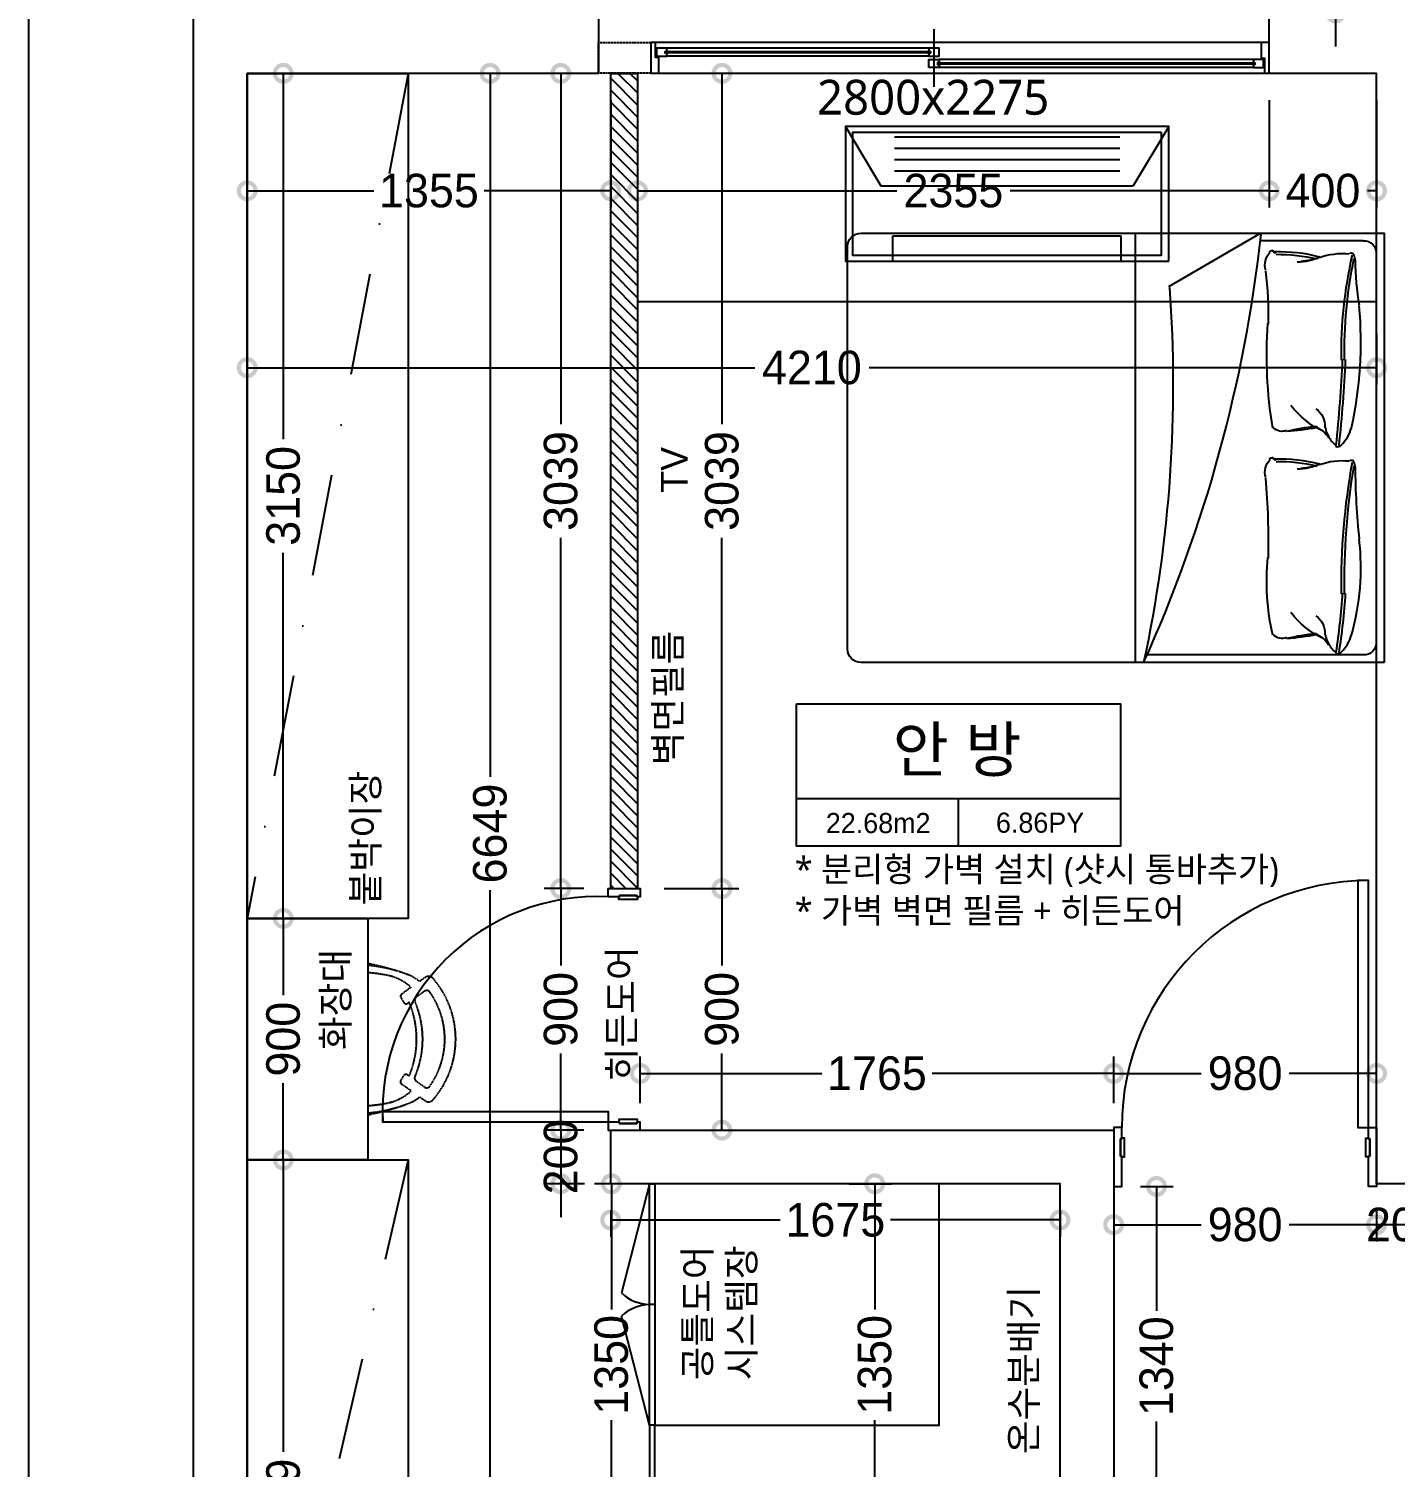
# Model space of a CAD drawing. Header units: millimetres. Extents: x 43335 to 261478, y -4312 to 41218.
# Drawn here: x 90929 to 96022, y 21701 to 27063 of the extents above; entities that cross this region are included whole.
import ezdxf
from ezdxf.enums import TextEntityAlignment as Align

# ---------------------------------------------------------------- set-up
doc = ezdxf.new("R2010")
doc.units = ezdxf.units.MM
for name, pattern in [('( Hidden )', [0.375, 0.25, -0.125]), ('CONT', [2, 1, 1]), ('DASHDOT', [25.4, 12.7, -6.35, 0, -6.35]), ('HID1', [0.375, 0.25, -0.125]), ('HIDDEN', [0.375, 0.25, -0.125])]:
    doc.linetypes.add(name, pattern=pattern)
for name, color, linetype in [('0-ELC TEXT', 7, 'Continuous'), ('03-TEXT', 3, 'Continuous'), ('DIM', 7, 'Continuous'), ('P-门', 4, 'Continuous'), ('S-DIM', 7, 'Continuous'), ('TEX', 3, 'Continuous'), ('문자선', 3, 'Continuous'), ('벽1', 2, 'Continuous'), ('인테리어_가구_사입', 5, 'HID1'), ('인테리어_가구_제작', 6, 'Continuous'), ('인테리어_기타', 8, 'Continuous'), ('인테리어_치수_내부', 8, 'Continuous'), ('인테리어_해치_벽체', 8, 'Continuous'), ('평면_가구', 6, 'Continuous')]:
    doc.layers.add(name, color=color, linetype=linetype)
doc.layers.add('HACTH', color=8, linetype='Continuous', lineweight=0)
doc.styles.add('넥슨고딕', font='HANDotum.ttf')
doc.styles.add('돋움', font='malgun.ttf')
doc.styles.add('스타일1', font='HANDotum.ttf')
doc.styles.add('코레일둥고', font='HANDotum.ttf')
doc.dimstyles.new('50', dxfattribs={"dimscale": 50, "dimtxt": 2.5, "dimasz": 2.5, "dimexe": 1.25, "dimexo": 2, "dimtad": 0, "dimdec": 0, "dimtxsty": '스타일1', "dimblk": 'DOTSMALL', "dimcen": 2.5, "dimclrd": 1, "dimclre": 1, "dimclrt": 2, "dimadec": 0, "dimazin": 0, "dimtfac": 1, "dimtdec": 0, "dimtix": 1, "dimtmove": 0, "dimatfit": 3, "dimldrblk": 'DOTSMALL', "dimfxl": 1.25, "dimarcsym": 0})

# ---------------------------------------------------------------- blocks, each defined once
blk = doc.blocks.new('_DOTSMALL')
at = {"color": 0, "linetype": 'ByBlock', "const_width": 0.5}
blk.add_lwpolyline([(-0.0625, 0, 1), (0.0625, 0, 1)], format="xyb", close=True, dxfattribs=at)
blk = doc.blocks.new('*D199')
at = {"layer": 'Defpoints', "color": 0, "transparency": 16777216}
for p in [(95952.7, 26025.7), (91742.7, 25799.4), (91742.7, 25799.4)]:
    blk.add_point(p, dxfattribs=at)
at = {"layer": 'S-DIM', "color": 1, "lineweight": -2, "transparency": 16777216}
for p, q in [((91742.7, 25899.4), (91742.7, 25861.9)), ((95952.7, 25925.7), (95952.7, 25736.9)), ((91742.7, 25799.4), (93634.7, 25799.4)), ((95952.7, 25799.4), (94060.8, 25799.4))]:
    blk.add_line(p, q, dxfattribs=at)
at = {"layer": 'S-DIM', "color": 1, "lineweight": -2, "transparency": 16777216, "xscale": 125, "yscale": 125, "zscale": 125, "rotation": 180}
blk.add_blockref('_DOTSMALL', (91742.7, 25799.4), dxfattribs=at)
at = {"layer": 'S-DIM', "color": 1, "lineweight": -2, "transparency": 16777216, "xscale": 125, "yscale": 125, "zscale": 125}
blk.add_blockref('_DOTSMALL', (95952.7, 25799.4), dxfattribs=at)
at = {"layer": 'S-DIM', "color": 2, "transparency": 16777216, "insert": (93847.7, 25799.4), "char_height": 125, "attachment_point": 5, "style": '스타일1'}
blk.add_mtext('4210', dxfattribs=at)
blk = doc.blocks.new('*D207')
at = {"layer": 'Defpoints', "color": 0, "transparency": 16777216}
for p in [(93887, 22757.5), (94082, 22757.5), (93887, 21407.5)]:
    blk.add_point(p, dxfattribs=at)
at = {"layer": 'S-DIM', "color": 1, "lineweight": -2, "transparency": 16777216}
for p, q in [((93987, 22757.5), (94144.5, 22757.5)), ((94082, 22757.5), (94082, 22288.5)), ((94082, 21407.5), (94082, 21876.4)), ((93987, 21407.5), (94144.5, 21407.5))]:
    blk.add_line(p, q, dxfattribs=at)
at = {"layer": 'S-DIM', "color": 1, "lineweight": -2, "transparency": 16777216, "xscale": 125, "yscale": 125, "zscale": 125}
for p, rotation in [((94082, 22757.5), 90), ((94082, 21407.5), 270)]:
    blk.add_blockref('_DOTSMALL', p, dxfattribs=dict(at, rotation=rotation))
at = {"layer": 'S-DIM', "color": 2, "transparency": 16777216, "insert": (94082, 22082.5), "char_height": 125, "attachment_point": 5, "rotation": 90, "style": '스타일1'}
blk.add_mtext('1350', dxfattribs=at)
blk = doc.blocks.new('책상의자')
at = {"layer": '인테리어_가구_사입', "color": 8, "linetype": '( Hidden )', "ltscale": 5}
for p, q in [((113786.8, 53823.7), (113807.4, 53809.3)), ((113838.2, 53786.6), (113874.9, 53760.9)), ((113788.9, 53772.6), (113820.9, 53749.4)), ((113846.1, 53731.5), (113852.8, 53726.8)), ((113877.5, 53748.9), (113865.7, 53729.5)), ((113845.5, 53456.1), (113852.2, 53460.8)), ((113876.9, 53438.7), (113865.1, 53458.1)), ((113788.4, 53415.1), (113820.7, 53437.8)), ((113839.2, 53400.4), (113874.3, 53426.6)), ((113786.3, 53363.9), (113807.5, 53378.7))]:
    blk.add_line(p, q, dxfattribs=at)
for centre, radius, start, end in [((114046, 53333.6), 537.1, 94.9511, 113.2594), ((113965.2, 53647.6), 188.2, 97.4888, 132.391), ((114223.6, 52767.3), 1130.5, 101.4265, 106.4653), ((114031, 53338.1), 504.3, 93.5561, 100.3197), ((114017.1, 53593.5), 344.7, 138.9979, 220.9366), ((113774.1, 53804.9), 22.6, 55.9255, 139.2632), ((113889.8, 53714), 126, 116.2601, 130.7423), ((114017.1, 53593.5), 304.1, 145.1572, 214.759), ((113780.5, 53760.4), 14.6, 55.4796, 152.3609), ((114150.9, 53593.5), 355.5, 156.6602, 203.3178), ((114173.5, 53593.5), 355.5, 157.1535, 202.7371), ((113813.6, 53739.7), 12, 333.6604, 52.9211), ((113858, 53734.2), 9.04, 235.0126, 328.706), ((113869.7, 53753.5), 9.04, 328.7055, 55.0134), ((113857.4, 53453.4), 9.04, 31.3201, 125.0127), ((113780, 53427.3), 14.6, 207.6657, 304.5466), ((113813.5, 53447.4), 12, 307.105, 26.3658), ((113869.2, 53434), 9.04, 305.0127, 31.3206), ((113773.6, 53382.6), 22.6, 220.7632, 304.1005), ((113890, 53474), 126, 229.1315, 243.7661), ((114045.9, 53854), 537.1, 246.7667, 265.0616), ((113965.2, 53540.1), 188.2, 227.9325, 262.5373), ((114030.8, 53849.6), 504.3, 259.7064, 266.4572), ((114223.3, 54420.5), 1130.5, 253.5608, 258.593)]:
    blk.add_arc(centre, radius, start, end, dxfattribs=at)
blk = doc.blocks.new('*D213')
at = {"layer": 'Defpoints', "color": 0, "transparency": 16777216}
for p in [(91877.2, 23746.5), (91877.2, 22846.5), (91877.2, 22846.5)]:
    blk.add_point(p, dxfattribs=at)
at = {"layer": 'S-DIM', "color": 1, "lineweight": -2, "transparency": 16777216}
for p, q in [((91877.2, 23746.5), (91877.2, 23460.7)), ((91977.2, 23746.5), (91939.7, 23746.5)), ((91877.2, 22846.5), (91877.2, 23132.2)), ((91977.2, 22846.5), (91939.7, 22846.5))]:
    blk.add_line(p, q, dxfattribs=at)
at = {"layer": 'S-DIM', "color": 1, "lineweight": -2, "transparency": 16777216, "xscale": 125, "yscale": 125, "zscale": 125}
for p, rotation in [((91877.2, 23746.5), 90), ((91877.2, 22846.5), 270)]:
    blk.add_blockref('_DOTSMALL', p, dxfattribs=dict(at, rotation=rotation))
at = {"layer": 'S-DIM', "color": 2, "transparency": 16777216, "insert": (91877.2, 23296.5), "char_height": 125, "attachment_point": 5, "rotation": 90, "style": '스타일1'}
blk.add_mtext('900', dxfattribs=at)
blk = doc.blocks.new('clsehseodyse')
at = {"layer": '인테리어_가구_제작', "color": 8, "linetype": 'CONT', "ltscale": 200}
for p, q in [((43470.7, 4352.5), (45070.7, 4352.5)), ((43498.8, 3503.5), (43498.8, 3886.7))]:
    blk.add_line(p, q, dxfattribs=at)
blk.add_lwpolyline([(45070.7, 3424.8), (45070.7, 5374.8, 0.414214), (45020.7, 5424.8), (43520.7, 5424.8, 0.414214), (43470.7, 5374.8), (43470.7, 3424.8)], format="xyb", close=True, dxfattribs=at)
for points in [[(43672.7, 4225.5, 0.071316), (45070.7, 4321.3, -0.079005), (43473.9, 3883.5)], [(43574.4, 3735.6, -0.076247), (43559.7, 3664.9, -0.072199), (43540.7, 3832.4)], [(44346.3, 3735.6, -0.076247), (44331.6, 3664.9, -0.072199), (44312.6, 3832.4)], [(44194.2, 3644.5, -0.087806), (44231.5, 3630.6, -0.09201), (44263.1, 3603.3)], [(44265, 3605.6, -0.34633), (44260.3, 3584.5, -0.127623), (44196.2, 3546.8)], [(44966.1, 3644.5, -0.087806), (45003.4, 3630.6, -0.09201), (45035, 3603.3)], [(45036.9, 3605.6, -0.34633), (45032.2, 3584.5, -0.127623), (44968.1, 3546.8)], [(43545.5, 3552.4, 0.504232), (43551.5, 3538.3, 0.091574), (43570.7, 3533.1, -0.037556), (43739.4, 3517.8)], [(44317.4, 3552.4, 0.504232), (44323.4, 3538.3, 0.091574), (44342.5, 3533.1, -0.023641), (44611.3, 3517.8)]]:
    blk.add_lwpolyline(points, format="xyb", dxfattribs=at)
for points in [[(45042.6, 3503.5), (45042.6, 4306.9)], [(43669.3, 4227), (43470.7, 3885.9)], [(43549.5, 3454.8), (45003.6, 3454.8)]]:
    blk.add_lwpolyline(points, dxfattribs=at)
for centre, radius, start, end in [((43589.1, 3803.6), 65.6, 72.089, 135.6174), ((43770.6, 5136), 1279, 262.8625, 271.7578), ((43922.3, 2154.1), 1708.3, 80.7444, 93.8605), ((44361, 3803.6), 65.6, 72.089, 135.6174), ((44622.7, 6746.7), 2889.7, 265.2531, 271.1701), ((44764.7, 2914.1), 948.4, 77.5682, 95.1792), ((43527.8, 3826.4), 16.9, 3.8694, 70.3587), ((43544.9, 3843.1), 9.37, 105.3006, 238.9709), ((44182.8, 3822.6), 633.5, 179.5322, 193.4944), ((44162.4, 3805.2), 46.9, 337.9416, 45.8426), ((44299.6, 3826.4), 16.9, 3.8694, 70.3587), ((44316.8, 3843.1), 9.37, 105.3006, 238.9709), ((44954.7, 3822.6), 633.5, 179.5322, 193.4944), ((44934.3, 3805.2), 46.9, 337.9416, 45.8426), ((43925.6, 3522.2), 312, 24.7137, 53.2491), ((45058.7, 3588.3), 873.2, 166.794, 174.0492), ((42830.8, 3912.9), 1385.3, 350.2215, 354.801), ((44697.5, 3522.2), 312, 24.7137, 53.2491), ((45830.6, 3588.3), 873.2, 166.794, 174.0492), ((43602.7, 3912.9), 1385.3, 350.2215, 354.801), ((43397.2, 3748.3), 181.8, 332.5034, 0.1176), ((44169, 3748.3), 181.8, 332.5034, 0.1176), ((43803.2, 3580.7), 256.8, 160.6498, 185.6327), ((44190.4, 3726.4), 80.6, 215.7956, 272.7818), ((44234.6, 3686.9), 43.1, 189.9783, 198.4535), ((44279.2, 3711.5), 91.8, 201.5299, 239.8117), ((44575.1, 3580.7), 256.8, 160.6498, 185.6327), ((44962.2, 3726.4), 80.6, 215.7956, 272.7818), ((45006.4, 3686.9), 43.1, 189.9783, 198.4535), ((45051.1, 3711.5), 91.8, 201.5299, 239.8117), ((43723.8, 8571.4), 4995.3, 272.4869, 276.1846), ((43723.7, 8572.5), 5007.6, 272.4898, 276.1878), ((44662.3, 5962.2), 2386.1, 273.6057, 278.9561), ((44662.3, 5962.3), 2397.4, 273.6057, 278.9505), ((43922.1, 1902.2), 1682.1, 89.2777, 102.6923), ((43917.6, 1835.4), 1737.8, 89.1275, 101.6667), ((43873.2, 5047.2), 1534.2, 265.0521, 282.1961), ((44788.4, 945), 2639.3, 89.4183, 100.1255), ((44782.4, 806.2), 2766.9, 89.3047, 99.2401), ((44716.3, 4454.3), 941.3, 263.6869, 285.5868), ((43543.7, 3499.4), 45, 174.764, 277.3979), ((44997.8, 3499.4), 45, 262.6021, 5.236)]:
    blk.add_arc(centre, radius, start, end, dxfattribs=at)
blk = doc.blocks.new('*D217')
at = {"layer": 'Defpoints', "color": 0, "transparency": 16777216}
for p in [(95952.7, 27442.5), (95799.4, 27121.5), (95952.7, 27121.5)]:
    blk.add_point(p, dxfattribs=at)
at = {"layer": 'S-DIM', "color": 1, "lineweight": -2, "transparency": 16777216}
for p, q in [((95799.4, 27442.5), (95799.4, 27567.5)), ((95852.7, 27442.5), (95736.9, 27442.5)), ((95799.4, 27442.5), (95799.4, 27433.7)), ((95799.4, 27121.5), (95799.4, 27130.2)), ((95852.7, 27121.5), (95736.9, 27121.5)), ((95799.4, 27121.5), (95799.4, 26996.5))]:
    blk.add_line(p, q, dxfattribs=at)
at = {"layer": 'S-DIM', "color": 1, "lineweight": -2, "transparency": 16777216, "xscale": 125, "yscale": 125, "zscale": 125}
for p, rotation in [((95799.4, 27442.5), 270), ((95799.4, 27121.5), 90)]:
    blk.add_blockref('_DOTSMALL', p, dxfattribs=dict(at, rotation=rotation))
at = {"layer": 'S-DIM', "color": 2, "transparency": 16777216, "insert": (95799.4, 27282), "char_height": 125, "attachment_point": 5, "rotation": 90, "style": '스타일1'}
blk.add_mtext('321', dxfattribs=at)
blk = doc.blocks.new('*D248')
at = {"layer": 'Defpoints', "color": 0, "transparency": 16777216}
for p in [(95952.7, 22757.5), (96152.7, 22757.5), (95952.7, 22605)]:
    blk.add_point(p, dxfattribs=at)
at = {"layer": 'S-DIM', "color": 1, "lineweight": -2, "transparency": 16777216}
for p, q in [((95952.7, 22657.5), (95952.7, 22542.5)), ((96152.7, 22657.5), (96152.7, 22542.5)), ((95952.7, 22605), (95827.7, 22605)), ((96152.7, 22605), (95952.7, 22605)), ((96152.7, 22605), (96277.7, 22605))]:
    blk.add_line(p, q, dxfattribs=at)
at = {"layer": 'S-DIM', "color": 1, "lineweight": -2, "transparency": 16777216, "xscale": 125, "yscale": 125, "zscale": 125}
blk.add_blockref('_DOTSMALL', (95952.7, 22605), dxfattribs=at)
at = {"layer": 'S-DIM', "color": 1, "lineweight": -2, "transparency": 16777216, "xscale": 125, "yscale": 125, "zscale": 125, "rotation": 180}
blk.add_blockref('_DOTSMALL', (96152.7, 22605), dxfattribs=at)
at = {"layer": 'S-DIM', "color": 2, "transparency": 16777216, "insert": (96052.7, 22605), "char_height": 125, "attachment_point": 5, "style": '스타일1'}
blk.add_mtext('200', dxfattribs=at)
blk = doc.blocks.new('*D249')
at = {"layer": 'Defpoints', "color": 0, "transparency": 16777216}
for p in [(94972.7, 22757.5), (95952.7, 22757.5), (94972.7, 22605)]:
    blk.add_point(p, dxfattribs=at)
at = {"layer": 'S-DIM', "color": 1, "lineweight": -2, "transparency": 16777216}
for p, q in [((94972.7, 22657.5), (94972.7, 22542.5)), ((95952.7, 22657.5), (95952.7, 22542.5)), ((94972.7, 22605), (95298.5, 22605)), ((95952.7, 22605), (95627, 22605))]:
    blk.add_line(p, q, dxfattribs=at)
at = {"layer": 'S-DIM', "color": 1, "lineweight": -2, "transparency": 16777216, "xscale": 125, "yscale": 125, "zscale": 125, "rotation": 180}
blk.add_blockref('_DOTSMALL', (94972.7, 22605), dxfattribs=at)
at = {"layer": 'S-DIM', "color": 1, "lineweight": -2, "transparency": 16777216, "xscale": 125, "yscale": 125, "zscale": 125}
blk.add_blockref('_DOTSMALL', (95952.7, 22605), dxfattribs=at)
at = {"layer": 'S-DIM', "color": 2, "transparency": 16777216, "insert": (95462.7, 22605), "char_height": 125, "attachment_point": 5, "style": '스타일1'}
blk.add_mtext('980', dxfattribs=at)
blk = doc.blocks.new('*D250')
at = {"layer": 'Defpoints', "color": 0, "transparency": 16777216}
for p in [(94972.7, 22747.5), (94972.7, 21407.5), (95132.4, 21407.5)]:
    blk.add_point(p, dxfattribs=at)
at = {"layer": 'S-DIM', "color": 1, "lineweight": -2, "transparency": 16777216}
for p, q in [((95072.7, 22747.5), (95194.9, 22747.5)), ((95132.4, 22747.5), (95132.4, 22283.5)), ((95132.4, 21407.5), (95132.4, 21871.4)), ((95072.7, 21407.5), (95194.9, 21407.5))]:
    blk.add_line(p, q, dxfattribs=at)
at = {"layer": 'S-DIM', "color": 1, "lineweight": -2, "transparency": 16777216, "xscale": 125, "yscale": 125, "zscale": 125}
for p, rotation in [((95132.4, 22747.5), 90), ((95132.4, 21407.5), 270)]:
    blk.add_blockref('_DOTSMALL', p, dxfattribs=dict(at, rotation=rotation))
at = {"layer": 'S-DIM', "color": 2, "transparency": 16777216, "insert": (95132.4, 22077.5), "char_height": 125, "attachment_point": 5, "rotation": 90, "style": '스타일1'}
blk.add_mtext('1340', dxfattribs=at)
blk = doc.blocks.new('*D237')
at = {"layer": 'Defpoints', "color": 0, "transparency": 16777216}
for p in [(93097.7, 22757.5), (94772.7, 22757.5), (94772.7, 22622.5)]:
    blk.add_point(p, dxfattribs=at)
at = {"layer": 'S-DIM', "color": 1, "lineweight": -2, "transparency": 16777216}
for p, q in [((93097.7, 22657.5), (93097.7, 22560)), ((94772.7, 22657.5), (94772.7, 22560)), ((93097.7, 22622.5), (93729.4, 22622.5)), ((94772.7, 22622.5), (94141.1, 22622.5))]:
    blk.add_line(p, q, dxfattribs=at)
at = {"layer": 'S-DIM', "color": 1, "lineweight": -2, "transparency": 16777216, "xscale": 125, "yscale": 125, "zscale": 125, "rotation": 180}
blk.add_blockref('_DOTSMALL', (93097.7, 22622.5), dxfattribs=at)
at = {"layer": 'S-DIM', "color": 1, "lineweight": -2, "transparency": 16777216, "xscale": 125, "yscale": 125, "zscale": 125}
blk.add_blockref('_DOTSMALL', (94772.7, 22622.5), dxfattribs=at)
at = {"layer": 'S-DIM', "color": 2, "transparency": 16777216, "insert": (93935.2, 22622.5), "char_height": 125, "attachment_point": 5, "style": '스타일1'}
blk.add_mtext('1675', dxfattribs=at)
blk = doc.blocks.new('*D262')
at = {"layer": 'Defpoints', "color": 0, "transparency": 16777216}
for p in [(93197.7, 26896.5), (95552.7, 26896.5), (95552.7, 26458.7)]:
    blk.add_point(p, dxfattribs=at)
at = {"layer": 'S-DIM', "color": 1, "lineweight": -2, "transparency": 16777216}
for p, q in [((93197.7, 26796.5), (93197.7, 26396.2)), ((95552.7, 26796.5), (95552.7, 26396.2)), ((93197.7, 26458.7), (94164.1, 26458.7)), ((95552.7, 26458.7), (94586.4, 26458.7))]:
    blk.add_line(p, q, dxfattribs=at)
at = {"layer": 'S-DIM', "color": 1, "lineweight": -2, "transparency": 16777216, "xscale": 125, "yscale": 125, "zscale": 125, "rotation": 180}
blk.add_blockref('_DOTSMALL', (93197.7, 26458.7), dxfattribs=at)
at = {"layer": 'S-DIM', "color": 1, "lineweight": -2, "transparency": 16777216, "xscale": 125, "yscale": 125, "zscale": 125}
blk.add_blockref('_DOTSMALL', (95552.7, 26458.7), dxfattribs=at)
at = {"layer": 'S-DIM', "color": 2, "transparency": 16777216, "insert": (94375.2, 26458.7), "char_height": 125, "attachment_point": 5, "style": '스타일1'}
blk.add_mtext('2355', dxfattribs=at)
blk = doc.blocks.new('*D263')
at = {"layer": 'Defpoints', "color": 0, "transparency": 16777216}
for p in [(95552.7, 26896.5), (95952.7, 26896.5), (95552.7, 26458.7)]:
    blk.add_point(p, dxfattribs=at)
at = {"layer": 'S-DIM', "color": 1, "lineweight": -2, "transparency": 16777216}
for p, q in [((95552.7, 26796.5), (95552.7, 26396.2)), ((95952.7, 26796.5), (95952.7, 26396.2)), ((95552.7, 26458.7), (95587, 26458.7)), ((95952.7, 26458.7), (95918.5, 26458.7))]:
    blk.add_line(p, q, dxfattribs=at)
at = {"layer": 'S-DIM', "color": 1, "lineweight": -2, "transparency": 16777216, "xscale": 125, "yscale": 125, "zscale": 125, "rotation": 180}
blk.add_blockref('_DOTSMALL', (95552.7, 26458.7), dxfattribs=at)
at = {"layer": 'S-DIM', "color": 1, "lineweight": -2, "transparency": 16777216, "xscale": 125, "yscale": 125, "zscale": 125}
blk.add_blockref('_DOTSMALL', (95952.7, 26458.7), dxfattribs=at)
at = {"layer": 'S-DIM', "color": 2, "transparency": 16777216, "insert": (95752.7, 26458.7), "char_height": 125, "attachment_point": 5, "style": '스타일1'}
blk.add_mtext('400', dxfattribs=at)
blk = doc.blocks.new('*D264')
at = {"layer": 'Defpoints', "color": 0, "transparency": 16777216}
for p in [(93197.7, 26896.5), (93197.7, 23857.5), (93512.5, 23857.5)]:
    blk.add_point(p, dxfattribs=at)
at = {"layer": 'S-DIM', "color": 1, "lineweight": -2, "transparency": 16777216}
for p, q in [((93297.7, 26896.5), (93575, 26896.5)), ((93512.5, 26896.5), (93512.5, 25588.7)), ((93512.5, 23857.5), (93512.5, 25165.2)), ((93297.7, 23857.5), (93575, 23857.5))]:
    blk.add_line(p, q, dxfattribs=at)
at = {"layer": 'S-DIM', "color": 1, "lineweight": -2, "transparency": 16777216, "xscale": 125, "yscale": 125, "zscale": 125}
for p, rotation in [((93512.5, 26896.5), 90), ((93512.5, 23857.5), 270)]:
    blk.add_blockref('_DOTSMALL', p, dxfattribs=dict(at, rotation=rotation))
at = {"layer": 'S-DIM', "color": 2, "transparency": 16777216, "insert": (93512.5, 25377), "char_height": 125, "attachment_point": 5, "rotation": 90, "style": '스타일1'}
blk.add_mtext('3039', dxfattribs=at)
blk = doc.blocks.new('*D265')
at = {"layer": 'Defpoints', "color": 0, "transparency": 16777216}
for p in [(93197.7, 23857.5), (93197.7, 22957.5), (93512.5, 22957.5)]:
    blk.add_point(p, dxfattribs=at)
at = {"layer": 'S-DIM', "color": 1, "lineweight": -2, "transparency": 16777216}
for p, q in [((93297.7, 23857.5), (93575, 23857.5)), ((93512.5, 23857.5), (93512.5, 23571.7)), ((93512.5, 22957.5), (93512.5, 23243.2)), ((93297.7, 22957.5), (93575, 22957.5))]:
    blk.add_line(p, q, dxfattribs=at)
at = {"layer": 'S-DIM', "color": 1, "lineweight": -2, "transparency": 16777216, "xscale": 125, "yscale": 125, "zscale": 125}
for p, rotation in [((93512.5, 23857.5), 90), ((93512.5, 22957.5), 270)]:
    blk.add_blockref('_DOTSMALL', p, dxfattribs=dict(at, rotation=rotation))
at = {"layer": 'S-DIM', "color": 2, "transparency": 16777216, "insert": (93512.5, 23407.5), "char_height": 125, "attachment_point": 5, "rotation": 90, "style": '스타일1'}
blk.add_mtext('900', dxfattribs=at)
blk = doc.blocks.new('*D266')
at = {"layer": 'Defpoints', "color": 0, "transparency": 16777216}
for p in [(94972.7, 23168.9), (93207.7, 22957.5), (94972.7, 22957.5)]:
    blk.add_point(p, dxfattribs=at)
at = {"layer": 'S-DIM', "color": 1, "lineweight": -2, "transparency": 16777216}
for p, q in [((93207.7, 23057.5), (93207.7, 23231.4)), ((94972.7, 23057.5), (94972.7, 23231.4)), ((93207.7, 23168.9), (93884.4, 23168.9)), ((94972.7, 23168.9), (94296.1, 23168.9))]:
    blk.add_line(p, q, dxfattribs=at)
at = {"layer": 'S-DIM', "color": 1, "lineweight": -2, "transparency": 16777216, "xscale": 125, "yscale": 125, "zscale": 125, "rotation": 180}
blk.add_blockref('_DOTSMALL', (93207.7, 23168.9), dxfattribs=at)
at = {"layer": 'S-DIM', "color": 1, "lineweight": -2, "transparency": 16777216, "xscale": 125, "yscale": 125, "zscale": 125}
blk.add_blockref('_DOTSMALL', (94972.7, 23168.9), dxfattribs=at)
at = {"layer": 'S-DIM', "color": 2, "transparency": 16777216, "insert": (94090.2, 23168.9), "char_height": 125, "attachment_point": 5, "style": '스타일1'}
blk.add_mtext('1765', dxfattribs=at)
blk = doc.blocks.new('*D267')
at = {"layer": 'Defpoints', "color": 0, "transparency": 16777216}
for p in [(95952.7, 23168.9), (94972.7, 22957.4), (95952.7, 22957.4)]:
    blk.add_point(p, dxfattribs=at)
at = {"layer": 'S-DIM', "color": 1, "lineweight": -2, "transparency": 16777216}
for p, q in [((94972.7, 23057.4), (94972.7, 23231.4)), ((95952.7, 23057.4), (95952.7, 23231.4)), ((94972.7, 23168.9), (95298.5, 23168.9)), ((95952.7, 23168.9), (95627, 23168.9))]:
    blk.add_line(p, q, dxfattribs=at)
at = {"layer": 'S-DIM', "color": 1, "lineweight": -2, "transparency": 16777216, "xscale": 125, "yscale": 125, "zscale": 125, "rotation": 180}
blk.add_blockref('_DOTSMALL', (94972.7, 23168.9), dxfattribs=at)
at = {"layer": 'S-DIM', "color": 1, "lineweight": -2, "transparency": 16777216, "xscale": 125, "yscale": 125, "zscale": 125}
blk.add_blockref('_DOTSMALL', (95952.7, 23168.9), dxfattribs=at)
at = {"layer": 'S-DIM', "color": 2, "transparency": 16777216, "insert": (95462.7, 23168.9), "char_height": 125, "attachment_point": 5, "style": '스타일1'}
blk.add_mtext('980', dxfattribs=at)
blk = doc.blocks.new('*D309')
at = {"layer": 'Defpoints', "color": 0, "transparency": 16777216}
for p in [(93100.2, 22757.5), (93242.7, 22757.5), (93242.7, 21407.5)]:
    blk.add_point(p, dxfattribs=at)
at = {"layer": 'S-DIM', "color": 1, "lineweight": -2, "transparency": 16777216}
for p, q in [((93142.7, 22757.5), (93037.7, 22757.5)), ((93100.2, 22757.5), (93100.2, 22288.5)), ((93100.2, 21407.5), (93100.2, 21876.4)), ((93142.7, 21407.5), (93037.7, 21407.5))]:
    blk.add_line(p, q, dxfattribs=at)
at = {"layer": 'S-DIM', "color": 1, "lineweight": -2, "transparency": 16777216, "xscale": 125, "yscale": 125, "zscale": 125}
for p, rotation in [((93100.2, 22757.5), 90), ((93100.2, 21407.5), 270)]:
    blk.add_blockref('_DOTSMALL', p, dxfattribs=dict(at, rotation=rotation))
at = {"layer": 'S-DIM', "color": 2, "transparency": 16777216, "insert": (93100.2, 22082.5), "char_height": 125, "attachment_point": 5, "rotation": 90, "style": '스타일1'}
blk.add_mtext('1350', dxfattribs=at)
blk = doc.blocks.new('*D310')
at = {"layer": 'Defpoints', "color": 0, "transparency": 16777216}
for p in [(91742.7, 22846.5), (91877.2, 22846.5), (91742.7, 20247.5)]:
    blk.add_point(p, dxfattribs=at)
at = {"layer": 'S-DIM', "color": 1, "lineweight": -2, "transparency": 16777216}
for p, q in [((91842.7, 22846.5), (91939.7, 22846.5)), ((91877.2, 22846.5), (91877.2, 21758.4)), ((91877.2, 20247.5), (91877.2, 21335.5)), ((91842.7, 20247.5), (91939.7, 20247.5))]:
    blk.add_line(p, q, dxfattribs=at)
at = {"layer": 'S-DIM', "color": 1, "lineweight": -2, "transparency": 16777216, "xscale": 125, "yscale": 125, "zscale": 125}
for p, rotation in [((91877.2, 22846.5), 90), ((91877.2, 20247.5), 270)]:
    blk.add_blockref('_DOTSMALL', p, dxfattribs=dict(at, rotation=rotation))
at = {"layer": 'S-DIM', "color": 2, "transparency": 16777216, "insert": (91877.2, 21547), "char_height": 125, "attachment_point": 5, "rotation": 90, "style": '스타일1'}
blk.add_mtext('2599', dxfattribs=at)
blk = doc.blocks.new('*D311')
at = {"layer": 'Defpoints', "color": 0, "transparency": 16777216}
for p in [(91742.7, 26896.5), (91742.7, 23746.5), (91877.2, 23746.5)]:
    blk.add_point(p, dxfattribs=at)
at = {"layer": 'S-DIM', "color": 1, "lineweight": -2, "transparency": 16777216}
for p, q in [((91842.7, 26896.5), (91939.7, 26896.5)), ((91877.2, 26896.5), (91877.2, 25533.1)), ((91877.2, 23746.5), (91877.2, 25109.8)), ((91842.7, 23746.5), (91939.7, 23746.5))]:
    blk.add_line(p, q, dxfattribs=at)
at = {"layer": 'S-DIM', "color": 1, "lineweight": -2, "transparency": 16777216, "xscale": 125, "yscale": 125, "zscale": 125}
for p, rotation in [((91877.2, 26896.5), 90), ((91877.2, 23746.5), 270)]:
    blk.add_blockref('_DOTSMALL', p, dxfattribs=dict(at, rotation=rotation))
at = {"layer": 'S-DIM', "color": 2, "transparency": 16777216, "insert": (91877.2, 25321.5), "char_height": 125, "attachment_point": 5, "rotation": 90, "style": '스타일1'}
blk.add_mtext('3150', dxfattribs=at)
blk = doc.blocks.new('*D259')
at = {"layer": 'Defpoints', "color": 0, "transparency": 16777216}
for p in [(91742.7, 26896.4), (93097.7, 26896.4), (93097.7, 26458.7)]:
    blk.add_point(p, dxfattribs=at)
at = {"layer": 'S-DIM', "color": 1, "lineweight": -2, "transparency": 16777216}
for p, q in [((91742.7, 26796.4), (91742.7, 26396.2)), ((93097.7, 26796.4), (93097.7, 26396.2)), ((91742.7, 26458.7), (92214.4, 26458.7)), ((93097.7, 26458.7), (92626.1, 26458.7))]:
    blk.add_line(p, q, dxfattribs=at)
at = {"layer": 'S-DIM', "color": 1, "lineweight": -2, "transparency": 16777216, "xscale": 125, "yscale": 125, "zscale": 125, "rotation": 180}
blk.add_blockref('_DOTSMALL', (91742.7, 26458.7), dxfattribs=at)
at = {"layer": 'S-DIM', "color": 1, "lineweight": -2, "transparency": 16777216, "xscale": 125, "yscale": 125, "zscale": 125}
blk.add_blockref('_DOTSMALL', (93097.7, 26458.7), dxfattribs=at)
at = {"layer": 'S-DIM', "color": 2, "transparency": 16777216, "insert": (92420.2, 26458.7), "char_height": 125, "attachment_point": 5, "style": '스타일1'}
blk.add_mtext('1355', dxfattribs=at)
blk = doc.blocks.new('*D260')
at = {"layer": 'Defpoints', "color": 0, "transparency": 16777216}
for p in [(92911.7, 26896.4), (93097.7, 26896.4), (93097.7, 23857.5)]:
    blk.add_point(p, dxfattribs=at)
at = {"layer": 'S-DIM', "color": 1, "lineweight": -2, "transparency": 16777216}
for p, q in [((92997.7, 26896.4), (92849.2, 26896.4)), ((92911.7, 26896.4), (92911.7, 25588.7)), ((92911.7, 23857.5), (92911.7, 25165.2)), ((92997.7, 23857.5), (92849.2, 23857.5))]:
    blk.add_line(p, q, dxfattribs=at)
at = {"layer": 'S-DIM', "color": 1, "lineweight": -2, "transparency": 16777216, "xscale": 125, "yscale": 125, "zscale": 125}
for p, rotation in [((92911.7, 26896.4), 90), ((92911.7, 23857.5), 270)]:
    blk.add_blockref('_DOTSMALL', p, dxfattribs=dict(at, rotation=rotation))
at = {"layer": 'S-DIM', "color": 2, "transparency": 16777216, "insert": (92911.7, 25376.9), "char_height": 125, "attachment_point": 5, "rotation": 90, "style": '스타일1'}
blk.add_mtext('3039', dxfattribs=at)
blk = doc.blocks.new('*D261')
at = {"layer": 'Defpoints', "color": 0, "transparency": 16777216}
for p in [(93097.7, 23857.5), (92911.7, 22957.5), (93097.7, 22957.5)]:
    blk.add_point(p, dxfattribs=at)
at = {"layer": 'S-DIM', "color": 1, "lineweight": -2, "transparency": 16777216}
for p, q in [((92997.7, 23857.5), (92849.2, 23857.5)), ((92911.7, 23857.5), (92911.7, 23571.7)), ((92911.7, 22957.5), (92911.7, 23243.2)), ((92997.7, 22957.5), (92849.2, 22957.5))]:
    blk.add_line(p, q, dxfattribs=at)
at = {"layer": 'S-DIM', "color": 1, "lineweight": -2, "transparency": 16777216, "xscale": 125, "yscale": 125, "zscale": 125}
for p, rotation in [((92911.7, 23857.5), 90), ((92911.7, 22957.5), 270)]:
    blk.add_blockref('_DOTSMALL', p, dxfattribs=dict(at, rotation=rotation))
at = {"layer": 'S-DIM', "color": 2, "transparency": 16777216, "insert": (92911.7, 23407.5), "char_height": 125, "attachment_point": 5, "rotation": 90, "style": '스타일1'}
blk.add_mtext('900', dxfattribs=at)
blk = doc.blocks.new('*D282')
at = {"layer": 'Defpoints', "color": 0, "transparency": 16777216}
for p in [(93097.7, 22957.5), (92911.7, 22757.5), (93100.2, 22757.5)]:
    blk.add_point(p, dxfattribs=at)
at = {"layer": 'S-DIM', "color": 1, "lineweight": -2, "transparency": 16777216}
for p, q in [((92911.7, 22957.5), (92911.7, 23082.5)), ((92997.7, 22957.5), (92849.2, 22957.5)), ((92911.7, 22957.5), (92911.7, 22757.5)), ((93000.2, 22757.5), (92849.2, 22757.5)), ((92911.7, 22757.5), (92911.7, 22632.5))]:
    blk.add_line(p, q, dxfattribs=at)
at = {"layer": 'S-DIM', "color": 1, "lineweight": -2, "transparency": 16777216, "xscale": 125, "yscale": 125, "zscale": 125}
for p, rotation in [((92911.7, 22957.5), 270), ((92911.7, 22757.5), 90)]:
    blk.add_blockref('_DOTSMALL', p, dxfattribs=dict(at, rotation=rotation))
at = {"layer": 'S-DIM', "color": 2, "transparency": 16777216, "insert": (92911.7, 22857.5), "char_height": 125, "attachment_point": 5, "rotation": 90, "style": '스타일1'}
blk.add_mtext('200', dxfattribs=at)
blk = doc.blocks.new('ahsuehd')
at = {"layer": 'P-门', "ltscale": 15}
for p, q in [((46815.1, -13065.5), (46815.1, -13069.5)), ((47792.2, -13064.1), (47791.7, -13065.5)), ((47792.2, -13071), (47791.7, -13069.5)), ((47792.7, -13063.1), (47792.2, -13064.1)), ((47792.7, -13071.9), (47792.2, -13071)), ((47795.5, -13061.7), (47792.7, -13063.1)), ((47795.5, -13073.3), (47792.7, -13071.9)), ((47799, -13069.5), (47799, -13065.5)), ((47830, -13111.5), (47830, -13107.5)), ((49008.9, -13111.5), (49008.9, -13107.5))]:
    blk.add_line(p, q, dxfattribs=at)
for points in [[(47814.5, -12981), (47814.5, -13196)], [(49034.5, -13031), (46776.9, -13031)], [(47799, -13065.5), (46815.1, -13065.5)], [(47799, -13069.5), (46815.1, -13069.5)], [(47795.5, -13052.5), (46818.6, -13052.5)], [(46818.6, -13061.7), (46821.3, -13063.1), (46821.8, -13064.1), (46822.4, -13065.5)], [(46818.6, -13073.3), (46821.3, -13071.9), (46821.8, -13071), (46822.4, -13069.5)], [(49064.5, -13146), (49064.5, -13031), (49034.5, -13031), (49034.5, -13087.4), (49034.5, -13089.5), (49047, -13089.5), (49047, -13146), (49064.5, -13146)], [(47795.5, -13082.5), (46818.6, -13082.5)], [(49008.9, -13107.5), (47830, -13107.5)], [(49008.9, -13111.5), (47830, -13111.5)], [(49005.4, -13094.5), (47833.5, -13094.5)], [(47833.5, -13103.7), (47836.2, -13105.1), (47836.7, -13106.1), (47837.3, -13107.5)], [(47833.5, -13115.3), (47836.2, -13113.9), (47836.7, -13113), (47837.3, -13111.5)], [(49005.4, -13124.5), (47833.5, -13124.5)], [(49005.4, -13103.7), (49002.7, -13105.1), (49002.1, -13106.1), (49001.6, -13107.5)], [(49005.4, -13115.3), (49002.7, -13113.9), (49002.1, -13113), (49001.6, -13111.5)], [(46789.5, -13146), (49047, -13146)]]:
    blk.add_lwpolyline(points, dxfattribs=at)
at = {"layer": 'P-门', "linetype": 'HIDDEN', "ltscale": 15}
blk.add_lwpolyline([(46564.5, -13031), (46759.5, -13031), (46759.5, -13146), (46564.5, -13146)], close=True, dxfattribs=at)
at = {"layer": 'P-门', "ltscale": 15}
for points in [[(46759.5, -13031), (46759.5, -13146), (46789.5, -13146), (46789.5, -13089.6), (46789.5, -13087.5), (46776.9, -13087.5), (46776.9, -13031)], [(46780.6, -13052.5), (46780.6, -13082.5), (46818.6, -13082.5), (46818.6, -13072.5), (46813, -13070.8), (46813, -13064.3), (46818.6, -13062.5), (46818.6, -13052.5)], [(47795.5, -13062.5), (47801, -13064.3), (47801, -13070.8), (47795.5, -13072.5), (47795.5, -13082.5), (47833.5, -13082.5), (47833.5, -13052.5), (47795.5, -13052.5)], [(47795.5, -13124.5), (47795.5, -13094.5), (47833.5, -13094.5), (47833.5, -13104.5), (47827.9, -13106.3), (47827.9, -13112.8), (47833.5, -13114.5), (47833.5, -13124.5)], [(49043.4, -13124.5), (49043.4, -13094.5), (49005.4, -13094.5), (49005.4, -13104.5), (49010.9, -13106.3), (49010.9, -13112.8), (49005.4, -13114.5), (49005.4, -13124.5)], [(46599.5, -16215), (46599.5, -16185), (46719.5, -16185), (46719.5, -16215), (46706.5, -16215), (46706.5, -16210), (46642.5, -16210), (46642.5, -16215)], [(49394.5, -16155), (49394.5, -17075), (49434.5, -17075), (49434.5, -16155)], [(46642.5, -16215), (46642.5, -16210), (46706.5, -16210), (46706.5, -16215), (46709.5, -16215), (46709.5, -16225), (46639.5, -16225), (46639.5, -16215)], [(45759.5, -17015), (46599.5, -17015), (46599.5, -17055), (45759.5, -17055)], [(46642.5, -17055), (46642.5, -17060), (46706.5, -17060), (46706.5, -17055), (46709.5, -17055), (46709.5, -17045), (46639.5, -17045), (46639.5, -17055)], [(46599.5, -17055), (46599.5, -17085), (46719.5, -17085), (46719.5, -17055), (46706.5, -17055), (46706.5, -17060), (46642.5, -17060), (46642.5, -17055)], [(48514.5, -17075), (48484.5, -17075), (48484.5, -17295), (48514.5, -17295), (48514.5, -17182), (48509.5, -17182), (48509.5, -17118), (48514.5, -17118)], [(49434.5, -17075), (49464.5, -17075), (49464.5, -17295), (49434.5, -17295), (49434.5, -17182), (49439.5, -17182), (49439.5, -17118), (49434.5, -17118)], [(48514.5, -17118), (48509.5, -17118), (48509.5, -17182), (48514.5, -17182), (48514.5, -17185), (48524.5, -17185), (48524.5, -17115), (48514.5, -17115)], [(49434.5, -17118), (49439.5, -17118), (49439.5, -17182), (49434.5, -17182), (49434.5, -17185), (49424.5, -17185), (49424.5, -17115), (49434.5, -17115)]]:
    blk.add_lwpolyline(points, close=True, dxfattribs=at)
for centre, radius, start, end in [((49434.5, -17075), 920, 90, 180), ((46561.6, -17017.2), 803, 87.2981, 182.7005)]:
    blk.add_arc(centre, radius, start, end, dxfattribs=at)
blk = doc.blocks.new('wkrdms')
at = {"layer": 'TEX', "color": 240, "true_color": 0xed1f24}
blk.add_lwpolyline([(124696.8, 19078.4), (124696.8, 18618.4), (123546.8, 18618.4), (123546.8, 19078.4)], close=True, dxfattribs=at)
at = {"layer": '인테리어_치수_내부'}
for points in [[(124724.3, 18597.4), (124724.3, 19099.4), (123519.3, 19099.4), (123519.3, 18597.4), (124724.3, 18597.4)], [(123519.3, 19099.4), (123651.8, 18878.4)], [(124724.3, 19099.4), (124591.7, 18878.4)], [(123702, 19060.1), (124541.6, 19060.1)], [(123702, 19017.9), (124541.6, 19017.9)], [(123702, 18975.8), (124541.6, 18975.8)], [(123702, 18933.7), (124541.6, 18933.7)], [(123651.8, 18878.4), (124591.7, 18878.4)], [(123696.6, 18597.4), (123696.6, 18692)], [(123696.6, 18692), (124547, 18692)], [(124547, 18597.4), (124547, 18692)]]:
    blk.add_lwpolyline(points, dxfattribs=at)
blk = doc.blocks.new('aheishx')
at = {"layer": '인테리어_해치_벽체'}
h = blk.add_hatch(dxfattribs=at)
h.set_pattern_fill('ANSI31', color=256, scale=10, angle=450)
h.paths.add_polyline_path([(52324.5, 41318.4), (52454.5, 41318.4), (52454.5, 41118.4), (52324.5, 41118.4)])
h.paths.add_polyline_path([(52764.5, 37528.3), (53864.5, 37528.3), (53864.5, 37328.5), (52764.5, 37328.5)])
edge = h.paths.add_edge_path()
edge.add_arc((53994.5, 43177.4), 500, 180, 270)
edge.add_line((53994.5, 42677.4), (54394.5, 42677.4))
edge.add_line((54394.5, 42677.4), (54394.5, 42777.4))
edge.add_line((54394.5, 42777.4), (53994.5, 42777.4))
edge.add_arc((53994.5, 43177.4), 400, 180, 270, ccw=False)
edge.add_line((53594.5, 43177.4), (53494.5, 43177.4))
edge = h.paths.add_edge_path()
edge.add_arc((53994.5, 43777.4), 500, 90, 180, ccw=False)
edge.add_line((53994.5, 44277.4), (54394.5, 44277.4))
edge.add_line((54394.5, 44277.4), (54394.5, 44177.4))
edge.add_line((54394.5, 44177.4), (53994.5, 44177.4))
edge.add_arc((53994.5, 43777.4), 400, 90, 180)
edge.add_line((53594.5, 43777.4), (53494.5, 43777.4))
h.paths.add_polyline_path([(54964.5, 41318.4), (55314.5, 41318.4), (55314.5, 41218.4), (54964.5, 41218.4)])
h.paths.add_polyline_path([(56264.5, 41318.4), (56754.5, 41318.4), (56754.5, 41218.4), (56264.5, 41218.4)])
h.paths.add_polyline_path([(54964.5, 39338.4), (55314.5, 39338.4), (55314.5, 39138.4), (54964.5, 39138.4)])
h.paths.add_polyline_path([(56264.5, 39338.4), (56399.5, 39338.4), (56399.5, 39138.4), (56264.5, 39138.4)])
h.paths.add_polyline_path([(58404.5, 39338.4), (58404.5, 40068.4), (58334.5, 40068.4), (58334.5, 39338.4)])
h.paths.add_polyline_path([(58334.5, 39338.4), (57629.5, 39338.4), (57629.5, 39468.4), (58334.5, 39468.4)])
h.paths.add_polyline_path([(59824.5, 48177.4), (60444.5, 48177.4), (60444.5, 48032.4), (59824.5, 48032.4)])
h.paths.add_polyline_path([(45604.5, 38658.4), (46204.5, 38658.4), (46204.5, 38588.4), (45604.5, 38588.4)])
h.paths.add_polyline_path([(45254.5, 38658.4), (45254.5, 39263.4), (45384.5, 39263.4), (45384.5, 38658.4)])
h.paths.add_polyline_path([(46709.5, 46807.4), (46709.5, 43768.4), (46609.5, 43768.4), (46609.5, 46807.4)])
at = {"layer": '문자선'}
blk.add_lwpolyline([(46709.5, 46807.4), (46709.5, 43768.4), (46609.5, 43768.4), (46609.5, 46807.4), (46709.5, 46807.4)], dxfattribs=at)
blk = doc.blocks.new('aheishxsdfe')
at = {"layer": '벽1'}
for points in [[(46154.5, 48153.4), (46154.5, 48053.4), (45254.5, 48053.4), (45254.5, 47032.4), (46564.5, 47032.4), (46564.5, 46807.4), (45254.5, 46807.4), (45254.5, 40158.4), (46054.5, 40158.4), (46054.5, 39958.4), (45254.5, 39958.4), (45254.5, 38658.4), (45604.5, 38658.4), (45604.5, 37528.4), (45929.5, 37528.4), (45929.5, 37328.4), (45404.5, 37328.4), (45404.5, 38458.4), (45054.5, 38458.4), (45054.5, 48153.4), (46154.5, 48153.4)], [(49464.5, 47032.4), (49464.5, 47353.4), (49664.5, 47353.4), (49664.5, 47053.8), (50114.5, 47053.8), (50114.5, 46808.8), (49664.5, 46808.8), (49664.5, 42668.4), (49464.5, 42668.4), (49464.5, 46807.4), (49064.5, 46807.4), (49064.5, 47032.4), (49464.5, 47032.4)], [(46754.5, 41068.4), (46754.5, 41318.4), (48284.5, 41318.4), (48284.5, 42668.4), (46609.5, 42668.4), (46609.5, 42868.4), (48484.5, 42868.4), (48484.5, 41318.4), (48924.5, 41318.4), (48924.5, 41118.4), (46954.5, 41118.4), (46954.5, 41068.4), (46754.5, 41068.4)]]:
    blk.add_lwpolyline(points, dxfattribs=at)
blk = doc.blocks.new('*D365')
at = {"layer": 'Defpoints', "color": 0, "transparency": 16777216}
for p in [(92581.8, 26896.5), (92506.1, 20247.5), (92648.2, 20247.5)]:
    blk.add_point(p, dxfattribs=at)
at = {"layer": 'S-DIM', "color": 1, "lineweight": -2, "transparency": 16777216}
for p, q in [((92648.2, 26896.5), (92648.2, 24274.8)), ((92681.8, 26896.5), (92710.7, 26896.5)), ((92648.2, 20247.5), (92648.2, 23851.3)), ((92606.1, 20247.5), (92710.7, 20247.5))]:
    blk.add_line(p, q, dxfattribs=at)
at = {"layer": 'S-DIM', "color": 1, "lineweight": -2, "transparency": 16777216, "xscale": 125, "yscale": 125, "zscale": 125}
for p, rotation in [((92648.2, 26896.5), 90), ((92648.2, 20247.5), 270)]:
    blk.add_blockref('_DOTSMALL', p, dxfattribs=dict(at, rotation=rotation))
at = {"layer": 'S-DIM', "color": 2, "transparency": 16777216, "insert": (92648.2, 24063), "char_height": 125, "attachment_point": 5, "rotation": 90, "style": '스타일1'}
blk.add_mtext('6649', dxfattribs=at)

msp = doc.modelspace()

# ---------------------------------------------------------------- hatches: boundary and pattern name
at = {"layer": '인테리어_가구_제작', "linetype": 'CONT', "ltscale": 200}
h = msp.add_hatch(dxfattribs=at)
h.set_pattern_fill('ANGLE', color=8)
h.set_pattern_definition([(0, (46488.259, 89.011), (0, 6.985), [5.08, -1.905]), (90, (46488.259, 89.011), (-6.985, 4e-16), [5.08, -1.905])])
edge = h.paths.add_edge_path()
edge.add_arc((91902.7, 27281.4), 60, 0, 360)
edge = h.paths.add_edge_path()
edge.add_arc((101612.7, 17777.4), 60, 0, 360)
edge = h.paths.add_edge_path()
edge.add_arc((106772.7, 27281.4), 60, 0, 360)

# ---------------------------------------------------------------- linework, layer by layer
at = {"layer": 'DIM'}
msp.add_lwpolyline([(90928.6, 29745.2), (111928.6, 29745.2), (111928.6, 14895.2), (90928.6, 14895.2)], close=True, dxfattribs=at)
at = {"layer": '인테리어_가구_제작', "color": 8, "linetype": 'CONT', "ltscale": 200}
for p, q in [((93242.7, 22757.5), (93137.6, 22350.6)), ((93242.7, 21857.5), (93137.6, 22264.3))]:
    msp.add_line(p, q, dxfattribs=at)
at = {"layer": '인테리어_가구_제작', "color": 1, "linetype": 'DASHDOT', "ltscale": 30}
for points in [[(92342.7, 26896.4), (91742.7, 23746.5)], [(92342.7, 22846.5), (91742.7, 20247.5)]]:
    msp.add_lwpolyline(points, dxfattribs=at)
at = {"layer": '인테리어_가구_제작', "color": 8, "linetype": 'CONT', "ltscale": 200}
for points in [[(93197.7, 26046.5), (95952.7, 26046.5)], [(93262.7, 21857.5), (94322.7, 21857.5), (94322.7, 22757.5)]]:
    msp.add_lwpolyline(points, dxfattribs=at)
for centre, start, end in [((93246.7, 22466.7), 226.8012, 268.5671), ((93246.7, 22148.2), 91.4329, 133.1988)]:
    msp.add_arc(centre, 159.3, start, end, dxfattribs=at)
at = {"layer": '인테리어_기타', "color": 152, "true_color": 0x2776bb}
msp.add_line((94394, 24015.7), (94394, 24192.6), dxfattribs=at)
msp.add_lwpolyline([(93790.4, 24546.3), (94997.6, 24546.3), (94997.6, 24192.6), (93790.4, 24192.6)], close=True, dxfattribs=at)
msp.add_lwpolyline([(94997.6, 24192.6), (94997.6, 24015.7), (93790.4, 24015.7), (93790.4, 24192.6)], dxfattribs=at)
at = {"layer": '평면_가구'}
for points in [[(92342.7, 22846.5), (92342.7, 20247.5), (91742.7, 20247.5), (91742.7, 26896.4), (92342.7, 26896.4), (92342.7, 23746.5)], [(93242.7, 21857.5), (93242.7, 22757.5), (93262.7, 22757.5), (93262.7, 21857.5), (93242.7, 21857.5)], [(93262.7, 22307.5), (93242.7, 22307.5)]]:
    msp.add_lwpolyline(points, dxfattribs=at)
for points in [[(91742.7, 26896.4), (92342.7, 26896.4), (92342.7, 23746.5), (91742.7, 23746.5)], [(91742.7, 23746.5), (92192.7, 23746.5), (92192.7, 22846.5), (91742.7, 22846.5)], [(91742.7, 22846.5), (92342.7, 22846.5), (92342.7, 20247.5), (91742.7, 20247.5)], [(93262.7, 21857.5), (93242.7, 21857.5), (93242.7, 21407.5), (93262.7, 21407.5)]]:
    msp.add_lwpolyline(points, close=True, dxfattribs=at)

# ---------------------------------------------------------------- block references
at = {"color": 20}
msp.add_blockref('wkrdms', (-29546.5, 7599.1), dxfattribs=at)
at = {"xscale": -1, "rotation": 90}
msp.add_blockref('clsehseodyse', (99405.8, 69771.3), dxfattribs=at)
at = {"layer": 'DIM'}
for name, p in [('ahsuehd', (46488.3, 40042.5)), ('aheishxsdfe', (46488.3, -19911)), ('aheishx', (46488.3, -19911))]:
    msp.add_blockref(name, p, dxfattribs=at)
at = {"layer": 'HACTH', "rotation": 180}
msp.add_blockref('책상의자', (206192.4, 76890.3), dxfattribs=at)

# ---------------------------------------------------------------- texts
at = {"layer": '0-ELC TEXT', "style": '코레일둥고'}
for s, p in [('TV', (93384.7, 25333)), ('벽면필름', (93361, 24317.2)), ('붙박이장', (92233.3, 23794.9)), ('화장대', (92122.1, 23256)), ('히든도어', (93188.3, 23140.3)), ('시스템장', (93635.4, 22025.4)), ('공틀도어', (93470.4, 22025.2)), ('온수분배기', (94686.9, 21749.5))]:
    msp.add_text(s, height=100, rotation=90, dxfattribs=at).set_placement(p)
at = {"layer": '03-TEXT'}
for s, height, style, p in [('안 방', 166.67, '코레일둥고', (94389, 24292.9)), ('22.68m2', 75, '넥슨고딕', (94094.9, 24064.6)), ('6.86PY', 75, '넥슨고딕', (94698.4, 24066))]:
    msp.add_text(s, height=height, dxfattribs=dict(at, style=style)).set_placement(p, align=Align.CENTER)
at = {"layer": '문자선', "insert": (93784.1, 23976.1), "char_height": 92.489, "attachment_point": 1, "style": '돋움'}
msp.add_mtext_dynamic_manual_height_columns('* 분리형 가벽 설치 (샷시 통바추가)^J* 가벽 벽면 필름 + 히든도어', width=2262.594, gutter_width=137.5, heights=[4379], dxfattribs=at)
at = {"layer": '인테리어_기타', "color": 152, "true_color": 0x2776bb, "insert": (94732.8, 26872.5), "char_height": 130.2, "attachment_point": 3, "style": '돋움'}
msp.add_mtext_dynamic_manual_height_columns('2800x2275', width=1361.317, gutter_width=276.6, heights=[390.6], dxfattribs=at)

# ---------------------------------------------------------------- dimensions: what is measured, and where the dimension line sits
at = {"layer": 'S-DIM'}
for base, p1, p2, angle, picture, middle in [((95799.4, 27121.5), (95952.7, 27442.5), (95952.7, 27121.5), 90, '*D217', (95799.4, 27282)), ((91877.2, 23746.5), (91742.7, 26896.4), (91742.7, 23746.5), 90, '*D311', (91877.2, 25321.5)), ((92911.7, 26896.4), (93097.7, 23857.5), (93097.7, 26896.4), 90, '*D260', (92911.7, 25376.9)), ((93512.5, 23857.5), (93197.7, 26896.4), (93197.7, 23857.5), 90, '*D264', (93512.5, 25377)), ((91742.7, 25799.4), (95952.7, 26025.7), (91742.7, 25799.4), 180, '*D199', (93847.7, 25799.4)), ((92911.7, 22957.4), (93097.7, 23857.5), (93097.7, 22957.4), 90, '*D261', (92911.7, 23407.5)), ((93512.5, 22957.4), (93197.7, 23857.5), (93197.7, 22957.4), 90, '*D265', (93512.5, 23407.5)), ((91877.2, 22846.5), (91877.2, 23746.5), (91877.2, 22846.5), 90, '*D213', (91877.2, 23296.5)), ((92911.7, 22757.5), (93097.7, 22957.4), (93100.2, 22757.5), 90, '*D282', (92911.7, 22857.5)), ((91877.2, 22846.5), (91742.7, 20247.5), (91742.7, 22846.5), 90, '*D310', (91877.2, 21547)), ((93100.2, 22757.5), (93242.7, 21407.5), (93242.7, 22757.5), 90, '*D309', (93100.2, 22082.5)), ((94082, 22757.5), (93887, 21407.5), (93887, 22757.5), 90, '*D207', (94082, 22082.5)), ((95132.4, 21407.5), (94972.7, 22747.5), (94972.7, 21407.5), 90, '*D250', (95132.4, 22077.5))]:
    dim = msp.add_linear_dim(base=base, p1=p1, p2=p2, angle=angle, dimstyle='50', dxfattribs=at)
    dim.commit()
    dim.dimension.update_dxf_attribs({"geometry": picture, "text_midpoint": middle})
dim = msp.add_linear_dim(base=(92648.2, 20247.5), p1=(92581.8, 26896.4), p2=(92506.1, 20247.5), angle=90, dimstyle='50', dxfattribs=at)
dim.commit()
dim.dimension.update_dxf_attribs({"geometry": '*D365', "text_midpoint": (92648.2, 24063), "dimtype": 160})
for base, p1, p2, picture, middle in [((93097.7, 26458.7), (91742.7, 26896.4), (93097.7, 26896.4), '*D259', (92420.2, 26458.7)), ((95552.7, 26458.7), (93197.7, 26896.4), (95552.7, 26896.4), '*D262', (94375.2, 26458.7)), ((95552.7, 26458.7), (95952.7, 26896.4), (95552.7, 26896.4), '*D263', (95752.7, 26458.7)), ((94972.7, 23168.9), (93207.7, 22957.4), (94972.7, 22957.4), '*D266', (94090.2, 23168.9)), ((95952.7, 23168.9), (94972.7, 22957.4), (95952.7, 22957.4), '*D267', (95462.7, 23168.9)), ((94772.7, 22622.5), (93097.7, 22757.5), (94772.7, 22757.5), '*D237', (93935.2, 22622.5)), ((94972.7, 22605), (95952.7, 22757.5), (94972.7, 22757.5), '*D249', (95462.7, 22605)), ((95952.7, 22605), (96152.7, 22757.5), (95952.7, 22757.5), '*D248', (96052.7, 22605))]:
    dim = msp.add_linear_dim(base=base, p1=p1, p2=p2, dimstyle='50', dxfattribs=at)
    dim.commit()
    dim.dimension.update_dxf_attribs({"geometry": picture, "text_midpoint": middle})

doc.saveas('drawing.dxf')
